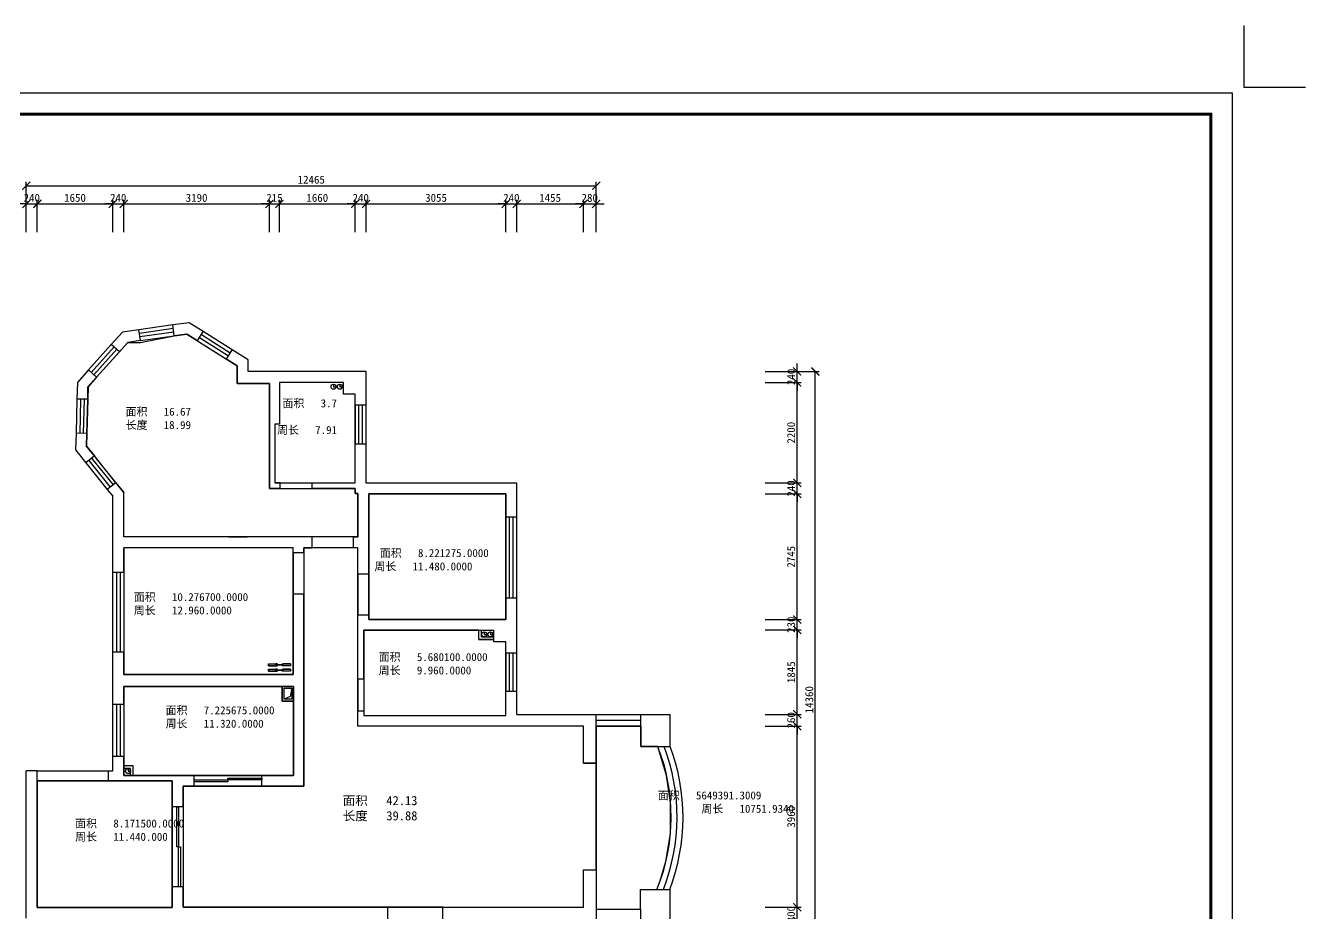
# Model space of a CAD drawing. Header units: millimetres. Extents: x -1705246 to 222838, y -3231245 to 126310.
# Drawn here: x 43210 to 71206, y 81418 to 100836 of the extents above; entities that cross this region are included whole.
import ezdxf

# ---------------------------------------------------------------- set-up
doc = ezdxf.new("R2010")
doc.units = ezdxf.units.MM
doc.header["$PDMODE"] = 35
for name, color, linetype in [('0-01图框模板说明', 2, 'Continuous'), ('0-02图框细线', 136, 'Continuous'), ('016-P平面家具', 1, 'Continuous')]:
    doc.layers.add(name, color=color, linetype=linetype)
doc.layers.add('Z not print', color=8, linetype='Continuous', plot=False)
doc.styles.get("Standard").update_dxf_attribs({"font": ''})
doc.styles.get('Standard').set_extended_font_data('SimSun')
doc.linetypes.add('FENCELINE1', pattern='A,6.35,-2.54,[133,ltypeshp.shx,S=2.54,R=0,X=-2.54,Y=0],-2.54,25.4', length=36.83)
doc.dimstyles.new('ISO-25', dxfattribs={"dimscale": 70, "dimtxt": 2.5, "dimasz": 2.5, "dimexe": 1.25, "dimexo": 0.625, "dimtad": 1, "dimdec": 0, "dimtxsty": 'Standard', "dimblk": 'ARCHTICK', "dimcen": 2.5, "dimclrd": 251, "dimclre": 251, "dimclrt": 3, "dimadec": 0, "dimazin": 0, "dimtfac": 1, "dimtdec": 0, "dimtix": 1, "dimtmove": 2, "dimatfit": 3, "dimfxl": 1, "dimarcsym": 0})

# ---------------------------------------------------------------- blocks, each defined once
blk = doc.blocks.new('_ArchTick')
at = {"color": 0, "linetype": 'ByBlock', "const_width": 0.15}
blk.add_lwpolyline([(-0.5, -0.5), (0.5, 0.5)], dxfattribs=at)
blk = doc.blocks.new('*D367')
at = {"color": 251, "lineweight": -2}
for p, q in [((59390, 81552), (60176, 81552)), ((60089, 81552), (60089, 81727)), ((60089, 81252), (60089, 81552)), ((59390, 81252), (60176, 81252)), ((60089, 81252), (60089, 81077))]:
    blk.add_line(p, q, dxfattribs=at)
at = {"layer": 'Defpoints', "color": 0}
for p in [(59346, 81552), (60089, 81552), (59346, 81252)]:
    blk.add_point(p, dxfattribs=at)
at = {"color": 251, "lineweight": -2, "xscale": 175, "yscale": 175, "zscale": 175}
for p, rotation in [((60089, 81552), 270), ((60089, 81252), 90)]:
    blk.add_blockref('_ArchTick', p, dxfattribs=dict(at, rotation=rotation))
at = {"color": 3, "insert": (59957, 81402), "char_height": 175, "attachment_point": 5, "rotation": 90}
blk.add_mtext('300', dxfattribs=at)
blk = doc.blocks.new('*D368')
at = {"color": 251, "lineweight": -2}
for p, q in [((59390, 85512), (60176, 85512)), ((60089, 81552), (60089, 85512)), ((59390, 81552), (60176, 81552))]:
    blk.add_line(p, q, dxfattribs=at)
at = {"layer": 'Defpoints', "color": 0}
for p in [(59346, 85512), (60089, 85512), (59346, 81552)]:
    blk.add_point(p, dxfattribs=at)
at = {"color": 251, "lineweight": -2, "xscale": 175, "yscale": 175, "zscale": 175}
for p, rotation in [((60089, 85512), 90), ((60089, 81552), 270)]:
    blk.add_blockref('_ArchTick', p, dxfattribs=dict(at, rotation=rotation))
at = {"color": 3, "insert": (59957, 83532), "char_height": 175, "attachment_point": 5, "rotation": 90}
blk.add_mtext('3960', dxfattribs=at)
blk = doc.blocks.new('*D369')
at = {"color": 251, "lineweight": -2}
for p, q in [((60089, 85772), (60089, 85947)), ((59390, 85772), (60176, 85772)), ((60089, 85512), (60089, 85772)), ((59390, 85512), (60176, 85512)), ((60089, 85512), (60089, 85337))]:
    blk.add_line(p, q, dxfattribs=at)
at = {"layer": 'Defpoints', "color": 0}
for p in [(59346, 85772), (60089, 85772), (59346, 85512)]:
    blk.add_point(p, dxfattribs=at)
at = {"color": 251, "lineweight": -2, "xscale": 175, "yscale": 175, "zscale": 175}
for p, rotation in [((60089, 85772), 270), ((60089, 85512), 90)]:
    blk.add_blockref('_ArchTick', p, dxfattribs=dict(at, rotation=rotation))
at = {"color": 3, "insert": (59957, 85642), "char_height": 175, "attachment_point": 5, "rotation": 90}
blk.add_mtext('260', dxfattribs=at)
blk = doc.blocks.new('*D370')
at = {"color": 251, "lineweight": -2}
for p, q in [((59390, 87617), (60176, 87617)), ((60089, 85772), (60089, 87617)), ((59390, 85772), (60176, 85772))]:
    blk.add_line(p, q, dxfattribs=at)
at = {"layer": 'Defpoints', "color": 0}
for p in [(59346, 87617), (60089, 87617), (59346, 85772)]:
    blk.add_point(p, dxfattribs=at)
at = {"color": 251, "lineweight": -2, "xscale": 175, "yscale": 175, "zscale": 175}
for p, rotation in [((60089, 87617), 90), ((60089, 85772), 270)]:
    blk.add_blockref('_ArchTick', p, dxfattribs=dict(at, rotation=rotation))
at = {"color": 3, "insert": (59957, 86694), "char_height": 175, "attachment_point": 5, "rotation": 90}
blk.add_mtext('1845', dxfattribs=at)
blk = doc.blocks.new('*D371')
at = {"color": 251, "lineweight": -2}
for p, q in [((60089, 87847), (60089, 88022)), ((59390, 87847), (60176, 87847)), ((60089, 87617), (60089, 87847)), ((59390, 87617), (60176, 87617)), ((60089, 87617), (60089, 87442))]:
    blk.add_line(p, q, dxfattribs=at)
at = {"layer": 'Defpoints', "color": 0}
for p in [(59346, 87847), (60089, 87847), (59346, 87617)]:
    blk.add_point(p, dxfattribs=at)
at = {"color": 251, "lineweight": -2, "xscale": 175, "yscale": 175, "zscale": 175}
for p, rotation in [((60089, 87847), 270), ((60089, 87617), 90)]:
    blk.add_blockref('_ArchTick', p, dxfattribs=dict(at, rotation=rotation))
at = {"color": 3, "insert": (59957, 87732), "char_height": 175, "attachment_point": 5, "rotation": 90}
blk.add_mtext('230', dxfattribs=at)
blk = doc.blocks.new('*D372')
at = {"color": 251, "lineweight": -2}
for p, q in [((59390, 90592), (60176, 90592)), ((60089, 87847), (60089, 90592)), ((59390, 87847), (60176, 87847))]:
    blk.add_line(p, q, dxfattribs=at)
at = {"layer": 'Defpoints', "color": 0}
for p in [(59346, 90592), (60089, 90592), (59346, 87847)]:
    blk.add_point(p, dxfattribs=at)
at = {"color": 251, "lineweight": -2, "xscale": 175, "yscale": 175, "zscale": 175}
for p, rotation in [((60089, 90592), 90), ((60089, 87847), 270)]:
    blk.add_blockref('_ArchTick', p, dxfattribs=dict(at, rotation=rotation))
at = {"color": 3, "insert": (59957, 89219), "char_height": 175, "attachment_point": 5, "rotation": 90}
blk.add_mtext('2745', dxfattribs=at)
blk = doc.blocks.new('*D373')
at = {"color": 251, "lineweight": -2}
for p, q in [((60089, 90832), (60089, 91007)), ((59390, 90832), (60176, 90832)), ((60089, 90592), (60089, 90832)), ((59390, 90592), (60176, 90592)), ((60089, 90592), (60089, 90417))]:
    blk.add_line(p, q, dxfattribs=at)
at = {"layer": 'Defpoints', "color": 0}
for p in [(59346, 90832), (60089, 90832), (59346, 90592)]:
    blk.add_point(p, dxfattribs=at)
at = {"color": 251, "lineweight": -2, "xscale": 175, "yscale": 175, "zscale": 175}
for p, rotation in [((60089, 90832), 270), ((60089, 90592), 90)]:
    blk.add_blockref('_ArchTick', p, dxfattribs=dict(at, rotation=rotation))
at = {"color": 3, "insert": (59957, 90712), "char_height": 175, "attachment_point": 5, "rotation": 90}
blk.add_mtext('240', dxfattribs=at)
blk = doc.blocks.new('*D374')
at = {"color": 251, "lineweight": -2}
for p, q in [((59390, 93032), (60176, 93032)), ((60089, 90832), (60089, 93032)), ((59390, 90832), (60176, 90832))]:
    blk.add_line(p, q, dxfattribs=at)
at = {"layer": 'Defpoints', "color": 0}
for p in [(59346, 93032), (60089, 93032), (59346, 90832)]:
    blk.add_point(p, dxfattribs=at)
at = {"color": 251, "lineweight": -2, "xscale": 175, "yscale": 175, "zscale": 175}
for p, rotation in [((60089, 93032), 90), ((60089, 90832), 270)]:
    blk.add_blockref('_ArchTick', p, dxfattribs=dict(at, rotation=rotation))
at = {"color": 3, "insert": (59957, 91932), "char_height": 175, "attachment_point": 5, "rotation": 90}
blk.add_mtext('2200', dxfattribs=at)
blk = doc.blocks.new('*D375')
at = {"color": 251, "lineweight": -2}
for p, q in [((59390, 93272), (60176, 93272)), ((60089, 93272), (60089, 93447)), ((60089, 93032), (60089, 93272)), ((59390, 93032), (60176, 93032)), ((60089, 93032), (60089, 92857))]:
    blk.add_line(p, q, dxfattribs=at)
at = {"layer": 'Defpoints', "color": 0}
for p in [(59346, 93272), (60089, 93272), (59346, 93032)]:
    blk.add_point(p, dxfattribs=at)
at = {"color": 251, "lineweight": -2, "xscale": 175, "yscale": 175, "zscale": 175}
for p, rotation in [((60089, 93272), 270), ((60089, 93032), 90)]:
    blk.add_blockref('_ArchTick', p, dxfattribs=dict(at, rotation=rotation))
at = {"color": 3, "insert": (59957, 93152), "char_height": 175, "attachment_point": 5, "rotation": 90}
blk.add_mtext('240', dxfattribs=at)
blk = doc.blocks.new('*D385')
at = {"color": 251, "lineweight": -2}
for p, q in [((43226, 96937), (43051, 96937)), ((43226, 96316), (43226, 97024)), ((43226, 96937), (43466, 96937)), ((43466, 96316), (43466, 97024)), ((43466, 96937), (43641, 96937))]:
    blk.add_line(p, q, dxfattribs=at)
at = {"layer": 'Defpoints', "color": 0}
for p in [(43466, 96937), (43226, 96273), (43466, 96273)]:
    blk.add_point(p, dxfattribs=at)
at = {"color": 251, "lineweight": -2, "xscale": 175, "yscale": 175, "zscale": 175}
blk.add_blockref('_ArchTick', (43226, 96937), dxfattribs=at)
at = {"color": 251, "lineweight": -2, "xscale": 175, "yscale": 175, "zscale": 175, "rotation": 180}
blk.add_blockref('_ArchTick', (43466, 96937), dxfattribs=at)
at = {"color": 3, "insert": (43346, 97068), "char_height": 175, "attachment_point": 5}
blk.add_mtext('240', dxfattribs=at)
blk = doc.blocks.new('*D386')
at = {"color": 251, "lineweight": -2}
for p, q in [((43466, 96316), (43466, 97024)), ((43466, 96937), (45116, 96937)), ((45116, 96316), (45116, 97024))]:
    blk.add_line(p, q, dxfattribs=at)
at = {"layer": 'Defpoints', "color": 0}
for p in [(45116, 96937), (43466, 96273), (45116, 96273)]:
    blk.add_point(p, dxfattribs=at)
at = {"color": 251, "lineweight": -2, "xscale": 175, "yscale": 175, "zscale": 175, "rotation": 180}
blk.add_blockref('_ArchTick', (43466, 96937), dxfattribs=at)
at = {"color": 251, "lineweight": -2, "xscale": 175, "yscale": 175, "zscale": 175}
blk.add_blockref('_ArchTick', (45116, 96937), dxfattribs=at)
at = {"color": 3, "insert": (44291, 97068), "char_height": 175, "attachment_point": 5}
blk.add_mtext('1650', dxfattribs=at)
blk = doc.blocks.new('*D387')
at = {"color": 251, "lineweight": -2}
for p, q in [((45116, 96937), (44941, 96937)), ((45116, 96316), (45116, 97024)), ((45116, 96937), (45356, 96937)), ((45356, 96316), (45356, 97024)), ((45356, 96937), (45531, 96937))]:
    blk.add_line(p, q, dxfattribs=at)
at = {"layer": 'Defpoints', "color": 0}
for p in [(45356, 96937), (45116, 96273), (45356, 96273)]:
    blk.add_point(p, dxfattribs=at)
at = {"color": 251, "lineweight": -2, "xscale": 175, "yscale": 175, "zscale": 175}
blk.add_blockref('_ArchTick', (45116, 96937), dxfattribs=at)
at = {"color": 251, "lineweight": -2, "xscale": 175, "yscale": 175, "zscale": 175, "rotation": 180}
blk.add_blockref('_ArchTick', (45356, 96937), dxfattribs=at)
at = {"color": 3, "insert": (45236, 97068), "char_height": 175, "attachment_point": 5}
blk.add_mtext('240', dxfattribs=at)
blk = doc.blocks.new('*D388')
at = {"color": 251, "lineweight": -2}
for p, q in [((45356, 96316), (45356, 97024)), ((45356, 96937), (48546, 96937)), ((48546, 96316), (48546, 97024))]:
    blk.add_line(p, q, dxfattribs=at)
at = {"layer": 'Defpoints', "color": 0}
for p in [(48546, 96937), (45356, 96273), (48546, 96273)]:
    blk.add_point(p, dxfattribs=at)
at = {"color": 251, "lineweight": -2, "xscale": 175, "yscale": 175, "zscale": 175, "rotation": 180}
blk.add_blockref('_ArchTick', (45356, 96937), dxfattribs=at)
at = {"color": 251, "lineweight": -2, "xscale": 175, "yscale": 175, "zscale": 175}
blk.add_blockref('_ArchTick', (48546, 96937), dxfattribs=at)
at = {"color": 3, "insert": (46951, 97068), "char_height": 175, "attachment_point": 5}
blk.add_mtext('3190', dxfattribs=at)
blk = doc.blocks.new('*D389')
at = {"color": 251, "lineweight": -2}
for p, q in [((48546, 96937), (48371, 96937)), ((48546, 96316), (48546, 97024)), ((48546, 96937), (48761, 96937)), ((48761, 96316), (48761, 97024)), ((48761, 96937), (48936, 96937))]:
    blk.add_line(p, q, dxfattribs=at)
at = {"layer": 'Defpoints', "color": 0}
for p in [(48761, 96937), (48546, 96273), (48761, 96273)]:
    blk.add_point(p, dxfattribs=at)
at = {"color": 251, "lineweight": -2, "xscale": 175, "yscale": 175, "zscale": 175}
blk.add_blockref('_ArchTick', (48546, 96937), dxfattribs=at)
at = {"color": 251, "lineweight": -2, "xscale": 175, "yscale": 175, "zscale": 175, "rotation": 180}
blk.add_blockref('_ArchTick', (48761, 96937), dxfattribs=at)
at = {"color": 3, "insert": (48654, 97068), "char_height": 175, "attachment_point": 5}
blk.add_mtext('215', dxfattribs=at)
blk = doc.blocks.new('*D390')
at = {"color": 251, "lineweight": -2}
for p, q in [((48761, 96316), (48761, 97024)), ((48761, 96937), (50421, 96937)), ((50421, 96316), (50421, 97024))]:
    blk.add_line(p, q, dxfattribs=at)
at = {"layer": 'Defpoints', "color": 0}
for p in [(50421, 96937), (48761, 96273), (50421, 96273)]:
    blk.add_point(p, dxfattribs=at)
at = {"color": 251, "lineweight": -2, "xscale": 175, "yscale": 175, "zscale": 175, "rotation": 180}
blk.add_blockref('_ArchTick', (48761, 96937), dxfattribs=at)
at = {"color": 251, "lineweight": -2, "xscale": 175, "yscale": 175, "zscale": 175}
blk.add_blockref('_ArchTick', (50421, 96937), dxfattribs=at)
at = {"color": 3, "insert": (49591, 97068), "char_height": 175, "attachment_point": 5}
blk.add_mtext('1660', dxfattribs=at)
blk = doc.blocks.new('*D391')
at = {"color": 251, "lineweight": -2}
for p, q in [((50421, 96937), (50246, 96937)), ((50421, 96316), (50421, 97024)), ((50421, 96937), (50661, 96937)), ((50661, 96316), (50661, 97024)), ((50661, 96937), (50836, 96937))]:
    blk.add_line(p, q, dxfattribs=at)
at = {"layer": 'Defpoints', "color": 0}
for p in [(50661, 96937), (50421, 96273), (50661, 96273)]:
    blk.add_point(p, dxfattribs=at)
at = {"color": 251, "lineweight": -2, "xscale": 175, "yscale": 175, "zscale": 175}
blk.add_blockref('_ArchTick', (50421, 96937), dxfattribs=at)
at = {"color": 251, "lineweight": -2, "xscale": 175, "yscale": 175, "zscale": 175, "rotation": 180}
blk.add_blockref('_ArchTick', (50661, 96937), dxfattribs=at)
at = {"color": 3, "insert": (50541, 97068), "char_height": 175, "attachment_point": 5}
blk.add_mtext('240', dxfattribs=at)
blk = doc.blocks.new('*D392')
at = {"color": 251, "lineweight": -2}
for p, q in [((50661, 96316), (50661, 97024)), ((50661, 96937), (53716, 96937)), ((53716, 96316), (53716, 97024))]:
    blk.add_line(p, q, dxfattribs=at)
at = {"layer": 'Defpoints', "color": 0}
for p in [(53716, 96937), (50661, 96273), (53716, 96273)]:
    blk.add_point(p, dxfattribs=at)
at = {"color": 251, "lineweight": -2, "xscale": 175, "yscale": 175, "zscale": 175, "rotation": 180}
blk.add_blockref('_ArchTick', (50661, 96937), dxfattribs=at)
at = {"color": 251, "lineweight": -2, "xscale": 175, "yscale": 175, "zscale": 175}
blk.add_blockref('_ArchTick', (53716, 96937), dxfattribs=at)
at = {"color": 3, "insert": (52189, 97068), "char_height": 175, "attachment_point": 5}
blk.add_mtext('3055', dxfattribs=at)
blk = doc.blocks.new('*D393')
at = {"color": 251, "lineweight": -2}
for p, q in [((53716, 96937), (53541, 96937)), ((53716, 96316), (53716, 97024)), ((53716, 96937), (53956, 96937)), ((53956, 96316), (53956, 97024)), ((53956, 96937), (54131, 96937))]:
    blk.add_line(p, q, dxfattribs=at)
at = {"layer": 'Defpoints', "color": 0}
for p in [(53956, 96937), (53716, 96273), (53956, 96273)]:
    blk.add_point(p, dxfattribs=at)
at = {"color": 251, "lineweight": -2, "xscale": 175, "yscale": 175, "zscale": 175}
blk.add_blockref('_ArchTick', (53716, 96937), dxfattribs=at)
at = {"color": 251, "lineweight": -2, "xscale": 175, "yscale": 175, "zscale": 175, "rotation": 180}
blk.add_blockref('_ArchTick', (53956, 96937), dxfattribs=at)
at = {"color": 3, "insert": (53836, 97068), "char_height": 175, "attachment_point": 5}
blk.add_mtext('240', dxfattribs=at)
blk = doc.blocks.new('*D394')
at = {"color": 251, "lineweight": -2}
for p, q in [((53956, 96316), (53956, 97024)), ((53956, 96937), (55411, 96937)), ((55411, 96316), (55411, 97024))]:
    blk.add_line(p, q, dxfattribs=at)
at = {"layer": 'Defpoints', "color": 0}
for p in [(55411, 96937), (53956, 96273), (55411, 96273)]:
    blk.add_point(p, dxfattribs=at)
at = {"color": 251, "lineweight": -2, "xscale": 175, "yscale": 175, "zscale": 175, "rotation": 180}
blk.add_blockref('_ArchTick', (53956, 96937), dxfattribs=at)
at = {"color": 251, "lineweight": -2, "xscale": 175, "yscale": 175, "zscale": 175}
blk.add_blockref('_ArchTick', (55411, 96937), dxfattribs=at)
at = {"color": 3, "insert": (54684, 97068), "char_height": 175, "attachment_point": 5}
blk.add_mtext('1455', dxfattribs=at)
blk = doc.blocks.new('*D395')
at = {"color": 251, "lineweight": -2}
for p, q in [((55411, 96937), (55236, 96937)), ((55411, 96316), (55411, 97024)), ((55411, 96937), (55691, 96937)), ((55691, 96316), (55691, 97024)), ((55691, 96937), (55866, 96937))]:
    blk.add_line(p, q, dxfattribs=at)
at = {"layer": 'Defpoints', "color": 0}
for p in [(55691, 96937), (55411, 96273), (55691, 96273)]:
    blk.add_point(p, dxfattribs=at)
at = {"color": 251, "lineweight": -2, "xscale": 175, "yscale": 175, "zscale": 175}
blk.add_blockref('_ArchTick', (55411, 96937), dxfattribs=at)
at = {"color": 251, "lineweight": -2, "xscale": 175, "yscale": 175, "zscale": 175, "rotation": 180}
blk.add_blockref('_ArchTick', (55691, 96937), dxfattribs=at)
at = {"color": 3, "insert": (55551, 97068), "char_height": 175, "attachment_point": 5}
blk.add_mtext('280', dxfattribs=at)
blk = doc.blocks.new('hgggg')
at = {"layer": '0-01图框模板说明', "color": 2, "const_width": 0.724}
blk.add_lwpolyline([(3637.38, 670.41), (3637.38, 383.41), (3227.38, 383.41), (3227.38, 670.41)], close=True, dxfattribs=at)
at = {"layer": '0-02图框细线'}
blk.add_lwpolyline([(3642.38, 675.41), (3642.38, 378.41), (3222.38, 378.41), (3222.38, 675.41)], close=True, dxfattribs=at)
at = {"layer": 'Z not print', "color": 5}
blk.add_lwpolyline([(3645.14, 691.34), (3645.14, 676.74), (3659.75, 676.74)], dxfattribs=at)
blk = doc.blocks.new('tery')
at = {"color": 250}
for p, q in [((445502, 189114), (445541, 189114)), ((445502, 189114), (445502, 188952)), ((445541, 189114), (445541, 188952)), ((445502, 188631), (445502, 188794)), ((445541, 188631), (445541, 188794)), ((445502, 188631), (445541, 188631))]:
    blk.add_line(p, q, dxfattribs=at)
at = {"color": 51}
for p, q in [((445541, 188952), (445502, 188952)), ((445502, 188918), (445502, 188952)), ((445502, 188827), (445502, 188794)), ((445541, 188794), (445502, 188794)), ((445521, 188952), (445521, 188873)), ((445521, 188794), (445521, 188873)), ((445541, 188952), (445541, 188918)), ((445541, 188794), (445541, 188827))]:
    blk.add_line(p, q, dxfattribs=at)
blk = doc.blocks.new('*D396')
at = {"color": 251, "lineweight": -2}
for p, q in [((60132, 93272), (60572, 93272)), ((60484, 78912), (60484, 93272)), ((60132, 78912), (60572, 78912))]:
    blk.add_line(p, q, dxfattribs=at)
at = {"layer": 'Defpoints', "color": 0}
for p in [(60089, 93272), (60484, 93272), (60089, 78912)]:
    blk.add_point(p, dxfattribs=at)
at = {"color": 251, "lineweight": -2, "xscale": 175, "yscale": 175, "zscale": 175}
for p, rotation in [((60484, 93272), 90), ((60484, 78912), 270)]:
    blk.add_blockref('_ArchTick', p, dxfattribs=dict(at, rotation=rotation))
at = {"color": 3, "insert": (60353, 86092), "char_height": 175, "attachment_point": 5, "rotation": 90}
blk.add_mtext('14360', dxfattribs=at)
blk = doc.blocks.new('*D398')
at = {"color": 251, "lineweight": -2}
for p, q in [((43226, 96980), (43226, 97421)), ((43226, 97333), (55691, 97333)), ((55691, 96980), (55691, 97421))]:
    blk.add_line(p, q, dxfattribs=at)
at = {"layer": 'Defpoints', "color": 0}
for p in [(55691, 97333), (43226, 96937), (55691, 96937)]:
    blk.add_point(p, dxfattribs=at)
at = {"color": 251, "lineweight": -2, "xscale": 175, "yscale": 175, "zscale": 175, "rotation": 180}
blk.add_blockref('_ArchTick', (43226, 97333), dxfattribs=at)
at = {"color": 251, "lineweight": -2, "xscale": 175, "yscale": 175, "zscale": 175}
blk.add_blockref('_ArchTick', (55691, 97333), dxfattribs=at)
at = {"color": 3, "insert": (49459, 97465), "char_height": 175, "attachment_point": 5}
blk.add_mtext('12465', dxfattribs=at)

msp = doc.modelspace()

# ---------------------------------------------------------------- linework, layer by layer
for p, q in [((45327.2, 94134.1), (45084.7, 93862.8)), ((45687.5, 94184.3), (45327.2, 94134.1)), ((45720.7, 93946.6), (45687.5, 94184.3)), ((46790.7, 94337.9), (46430.4, 94287.8)), ((46463.5, 94050), (46430.4, 94287.8)), ((46736.7, 94088.1), (46463.5, 94050)), ((46969.7, 93940.5), (46736.7, 94088.1)), ((47098.1, 94143.2), (46790.7, 94337.9)), ((46969.7, 93940.5), (47098.1, 94143.2)), ((45263.7, 93702.9), (45084.7, 93862.8)), ((45447.5, 93908.5), (45263.7, 93702.9)), ((45720.7, 93946.6), (45447.5, 93908.5)), ((47603.2, 93539.1), (47731.7, 93741.9)), ((47836.2, 93391.5), (47603.2, 93539.1)), ((48076.2, 93523.6), (47731.7, 93741.9)), ((48076.2, 93271.5), (48076.2, 93523.6)), ((44585, 93303.6), (44342.5, 93032.3)), ((44763.9, 93143.7), (44585, 93303.6)), ((47836.2, 93011.5), (47836.2, 93391.5)), ((50661.2, 93271.5), (48076.2, 93271.5)), ((50661.2, 92531.5), (50661.2, 93271.5)), ((44342.5, 93032.3), (44333, 92668.6)), ((44763.9, 93143.7), (44580.1, 92938)), ((48546.2, 93011.5), (47836.2, 93011.5)), ((48546.2, 90711.5), (48546.2, 93011.5)), ((50161.2, 93031.5), (48761.2, 93031.5)), ((48761.2, 93031.5), (48761.2, 92121.5)), ((50161.2, 92771.5), (50161.2, 93031.5)), ((44572.9, 92662.3), (44333, 92668.6)), ((44580.1, 92938), (44572.9, 92662.3)), ((50421.2, 92771.5), (50161.2, 92771.5)), ((50421.2, 92531.5), (50421.2, 92771.5)), ((50661.2, 92531.5), (50421.2, 92531.5)), ((48761.2, 92121.5), (48661.2, 92121.5)), ((48661.2, 92121.5), (48661.2, 90836.5)), ((44313.3, 91918.8), (44303.7, 91555.3)), ((44553.2, 91912.5), (44313.3, 91918.8)), ((44553.2, 91912.5), (44546, 91636.8)), ((44303.7, 91555.3), (44529.3, 91273.7)), ((44546, 91636.8), (44716.7, 91423.7)), ((50421.2, 90836.5), (50421.2, 91686.5)), ((50421.2, 91686.5), (50661.2, 91686.5)), ((50661.2, 90831.5), (50661.2, 91686.5)), ((44716.7, 91423.7), (44529.3, 91273.7)), ((45185.5, 90838.3), (44998.2, 90688.3)), ((45185.5, 90838.3), (45356.2, 90625.2)), ((48781.2, 90711.5), (48546.2, 90711.5)), ((48781.2, 90836.5), (48661.2, 90836.5)), ((48781.2, 90711.5), (48781.2, 90836.5)), ((49481.2, 90711.5), (49481.2, 90836.5)), ((49481.2, 90836.5), (50421.2, 90836.5)), ((50421.2, 90711.5), (49481.2, 90711.5)), ((50421.2, 90601.5), (50421.2, 90711.5)), ((53956.2, 90831.5), (50661.2, 90831.5)), ((53956.2, 90081.5), (53956.2, 90831.5)), ((44998.2, 90688.3), (45116.2, 90540.9)), ((45116.2, 88881.5), (45116.2, 90540.9)), ((45356.2, 89651.5), (45356.2, 90625.2)), ((50481.2, 90601.5), (50421.2, 90601.5)), ((50481.2, 89651.5), (50481.2, 90601.5)), ((53716.2, 90591.5), (50721.2, 90591.5)), ((50721.2, 88846.5), (50721.2, 90591.5)), ((53716.2, 90081.5), (53716.2, 90591.5)), ((53956.2, 90081.5), (53716.2, 90081.5)), ((49481.2, 89651.5), (45376.2, 89651.5)), ((49481.2, 89411.5), (49481.2, 89651.5)), ((50381.2, 89411.5), (50381.2, 89651.5)), ((50381.2, 89651.5), (50481.2, 89651.5)), ((45356.2, 88881.5), (45356.2, 89411.5)), ((49066.2, 89411.5), (45356.2, 89411.5)), ((49066.2, 89301.5), (49066.2, 89411.5)), ((49296.2, 89301.5), (49296.2, 89411.5)), ((49296.2, 89411.5), (49481.2, 89411.5)), ((50481.2, 89411.5), (50381.2, 89411.5)), ((50481.2, 88846.5), (50481.2, 89411.5)), ((49296.2, 89301.5), (49066.2, 89301.5)), ((45116.2, 88881.5), (45356.2, 88881.5)), ((50481.2, 88846.5), (50721.2, 88846.5)), ((49296.2, 88401.5), (49066.2, 88401.5)), ((49066.2, 88401.5), (49066.2, 86641.5)), ((49296.2, 84201.5), (49296.2, 88401.5)), ((53716.2, 87846.5), (53716.2, 88321.5)), ((53716.2, 88321.5), (53956.2, 88321.5)), ((53956.2, 87111.5), (53956.2, 88321.5)), ((50481.2, 86546.5), (50481.2, 87946.5)), ((50481.2, 87946.5), (50721.2, 87946.5)), ((50721.2, 87946.5), (50721.2, 87846.5)), ((50721.2, 87846.5), (53716.2, 87846.5)), ((50606.2, 86546.5), (50606.2, 87616.5)), ((50606.2, 87616.5), (53456.2, 87616.5)), ((53126.2, 87406.5), (53126.2, 87616.5)), ((53126.2, 87406.5), (53456.2, 87406.5)), ((53186.2, 87466.5), (53186.2, 87616.5)), ((53186.2, 87466.5), (53456.2, 87466.5)), ((53456.2, 87361.5), (53456.2, 87616.5)), ((53716.2, 87361.5), (53456.2, 87361.5)), ((53716.2, 87111.5), (53716.2, 87361.5)), ((45116.2, 85991.5), (45116.2, 87131.5)), ((45356.2, 87131.5), (45116.2, 87131.5)), ((45356.2, 86641.5), (45356.2, 87131.5)), ((53956.2, 87111.5), (53716.2, 87111.5)), ((49066.2, 86641.5), (45356.2, 86641.5)), ((50481.2, 86546.5), (50606.2, 86546.5)), ((45356.2, 85991.5), (45356.2, 86381.5)), ((45356.2, 86381.5), (48826.2, 86381.5)), ((48826.2, 86381.5), (48826.2, 86061.5)), ((49071.2, 86061.5), (49071.2, 86381.5)), ((53716.2, 85746.5), (53716.2, 86276.5)), ((53716.2, 86276.5), (53956.2, 86276.5)), ((53956.2, 85771.5), (53956.2, 86276.5)), ((45116.2, 85991.5), (45356.2, 85991.5)), ((48826.2, 86061.5), (49071.2, 86061.5)), ((49071.2, 86061.5), (49071.2, 84436.5)), ((50481.2, 85511.5), (50481.2, 85846.5)), ((50481.2, 85846.5), (50606.2, 85846.5)), ((50606.2, 85846.5), (50606.2, 85746.5)), ((50606.2, 85746.5), (53716.2, 85746.5)), ((53956.2, 85771.5), (55691.2, 85771.5)), ((55691.2, 85511.5), (55691.2, 85771.5)), ((56671.2, 85511.5), (56671.2, 85771.5)), ((56671.2, 85771.5), (57309.9, 85771.5)), ((57309.9, 85071.5), (57309.9, 85771.5)), ((55411.2, 85511.5), (50481.2, 85511.5)), ((55411.2, 84701.5), (55411.2, 85511.5)), ((55691.2, 84701.5), (55691.2, 85511.5)), ((56671.2, 85511.5), (56671.2, 85071.5)), ((45116.2, 84536.5), (45116.2, 84851.5)), ((45356.2, 84851.5), (45116.2, 84851.5)), ((45356.2, 84436.5), (45356.2, 84851.5)), ((56671.2, 85071.5), (57309.9, 85071.5)), ((45566.2, 84646.5), (45356.2, 84646.5)), ((45506.2, 84586.5), (45356.2, 84586.5)), ((45506.2, 84436.5), (45506.2, 84586.5)), ((45566.2, 84436.5), (45566.2, 84646.5)), ((55411.2, 84701.5), (55691.2, 84701.5)), ((43226.2, 81311.5), (43226.2, 84536.5)), ((43466.2, 84536.5), (43226.2, 84536.5)), ((43466.2, 84316.5), (43466.2, 84536.5)), ((43466.2, 81546.5), (43466.2, 84316.5)), ((43466.2, 84316.5), (45026.2, 84316.5)), ((45026.2, 84316.5), (45026.2, 84536.5)), ((45026.2, 84536.5), (45116.2, 84536.5)), ((46896.2, 84436.5), (45356.2, 84436.5)), ((46896.2, 84201.5), (46896.2, 84436.5)), ((48376.2, 84201.5), (48376.2, 84436.5)), ((49071.2, 84436.5), (48376.2, 84436.5)), ((46416.2, 83751.5), (46416.2, 84201.5)), ((46656.2, 83751.5), (46656.2, 84201.5)), ((46656.2, 84201.5), (46896.2, 84201.5)), ((48376.2, 84201.5), (49296.2, 84201.5)), ((46656.2, 83751.5), (46416.2, 83751.5)), ((55411.2, 81551.5), (55411.2, 82371.5)), ((55411.2, 82371.5), (55691.2, 82371.5)), ((55691.2, 82371.5), (55691.2, 81511.5)), ((46656.2, 82001.5), (46416.2, 82001.5)), ((46416.2, 82001.5), (46416.2, 81546.5)), ((46656.2, 81551.5), (46656.2, 82001.5)), ((56661.2, 81511.5), (56661.2, 81941.5)), ((56661.2, 81941.5), (57300.5, 81941.5)), ((57300.5, 81941.5), (57300.5, 81251.5)), ((46416.2, 81546.5), (43466.2, 81546.5)), ((51136.2, 81551.5), (46656.2, 81551.5)), ((51136.2, 81251.5), (51136.2, 81551.5)), ((51136.2, 81251.5), (51136.2, 81551.5)), ((52336.2, 81251.5), (52336.2, 81551.5)), ((52336.2, 81551.5), (55411.2, 81551.5)), ((55691.2, 81511.5), (55691.2, 81251.5)), ((56661.2, 81511.5), (56661.2, 81251.5))]:
    msp.add_line(p, q)
at = {"color": 250}
for p, q in [((46430.4, 94287.8), (45687.5, 94184.3)), ((47731.7, 93741.9), (47098.1, 94143.2)), ((45084.7, 93862.8), (44585, 93303.6)), ((45720.7, 93946.6), (46463.5, 94050)), ((46969.7, 93940.5), (47603.2, 93539.1)), ((45263.7, 93702.9), (44763.9, 93143.7)), ((44333, 92668.6), (44313.3, 91918.8)), ((44572.9, 92662.3), (44553.2, 91912.5)), ((50421.2, 92531.5), (50421.2, 91686.5)), ((50661.2, 91686.5), (50661.2, 92531.5)), ((44529.3, 91273.7), (44998.2, 90688.3)), ((45185.5, 90838.3), (44716.7, 91423.7)), ((48781.2, 90836.5), (49481.2, 90836.5)), ((48781.2, 90711.5), (49481.2, 90711.5)), ((53716.2, 90081.5), (53716.2, 88321.5)), ((53956.2, 88321.5), (53956.2, 90081.5)), ((50381.2, 89651.5), (49481.2, 89651.5)), ((50381.2, 89411.5), (49481.2, 89411.5)), ((49066.2, 89301.5), (49066.2, 88401.5)), ((49296.2, 89301.5), (49296.2, 88401.5)), ((45116.2, 87131.5), (45116.2, 88881.5)), ((45356.2, 88881.5), (45356.2, 87131.5)), ((50481.2, 88846.5), (50481.2, 87946.5)), ((50721.2, 88846.5), (50721.2, 87946.5)), ((53716.2, 87111.5), (53716.2, 86276.5)), ((53956.2, 86276.5), (53956.2, 87111.5)), ((50481.2, 86546.5), (50481.2, 85846.5)), ((50606.2, 86546.5), (50606.2, 85846.5)), ((49031.2, 86341.5), (48996.6, 86164.5)), ((45116.2, 84851.5), (45116.2, 85991.5)), ((45356.2, 85991.5), (45356.2, 84851.5)), ((45356.2, 85991.5), (45356.2, 84851.5)), ((48996.6, 86164.5), (48866.2, 86101.5)), ((55691.2, 85771.5), (56671.2, 85771.5)), ((55691.2, 85511.5), (56671.2, 85511.5)), ((48376.2, 84436.5), (46896.2, 84436.5)), ((46896.2, 84201.5), (48376.2, 84201.5)), ((46416.2, 83751.5), (46416.2, 82001.5)), ((46656.2, 83751.5), (46656.2, 82001.5)), ((55691.2, 81511.5), (56661.2, 81511.5))]:
    msp.add_line(p, q, dxfattribs=at)
at = {"color": 1}
for p, q in [((46441.4, 94208.5), (45698.6, 94105.1)), ((46452.4, 94129.3), (45709.6, 94025.8)), ((47688.8, 93674.3), (47055.3, 94075.6)), ((45144.4, 93809.5), (44644.6, 93250.3)), ((47646, 93606.7), (47012.5, 94008.1)), ((45204, 93756.2), (44704.3, 93197)), ((44412.9, 92666.5), (44393.3, 91916.7)), ((44492.9, 92664.4), (44473.2, 91914.6)), ((50501.2, 91686.5), (50501.2, 92531.5)), ((50581.2, 91686.5), (50581.2, 92531.5)), ((44591.8, 91323.7), (45060.6, 90738.3)), ((44654.2, 91373.7), (45123.1, 90788.3)), ((53796.2, 88321.5), (53796.2, 90081.5)), ((53876.2, 88321.5), (53876.2, 90081.5)), ((45196.2, 88881.5), (45196.2, 87131.5)), ((45276.2, 88881.5), (45276.2, 87131.5)), ((53796.2, 86276.5), (53796.2, 87111.5)), ((53876.2, 86276.5), (53876.2, 87111.5)), ((45196.2, 85991.5), (45196.2, 84851.5)), ((45276.2, 85991.5), (45276.2, 84851.5)), ((55691.2, 82371.5), (55691.2, 84701.5))]:
    msp.add_line(p, q, dxfattribs=at)
at = {"color": 0}
for p, q in [((47656.2, 89651.5), (48056.2, 89651.5)), ((52336.2, 81551.5), (51136.2, 81551.5))]:
    msp.add_line(p, q, dxfattribs=at)
at = {"color": 1, "linetype": 'FENCELINE1', "ltscale": 10}
for p, q in [((55691.2, 85641.5), (56671.2, 85641.5)), ((43466.2, 84536.5), (45026.2, 84536.5))]:
    msp.add_line(p, q, dxfattribs=at)
at = {"color": 1}
for points in [[(45356.2, 89651.5), (45356.2, 90625.2), (44546, 91636.8), (44572.9, 92662.3), (44572.9, 92938), (44763.9, 93143.7), (45447.5, 93908.5), (45726, 93908.5), (46463.5, 94050), (46736.7, 94088.1), (46969.7, 93940.5), (47836.2, 93391.5), (47836.2, 93011.5), (48546.2, 93011.5), (48546.2, 90711.5), (50421.2, 90711.5), (50421.2, 90601.5), (50481.2, 90601.5), (50481.2, 89651.5), (45356.2, 89651.5)], [(46656.2, 81551.5), (55411.2, 81551.5), (55411.2, 82371.5), (55691.2, 82371.5), (55691.2, 81511.5), (56661.2, 81511.5), (56661.2, 81941.5), (57021.2, 81941.5), (57093.7, 82133), (57217.5, 82555.5), (57315.9, 83169.3), (57319.6, 83842.5), (57232.2, 84437.9), (57039.1, 85071.5), (56671.2, 85071.5), (56671.2, 85511.5), (55691.2, 85511.5), (55691.2, 84701.5), (55411.2, 84701.5), (55411.2, 85511.5), (50481.2, 85511.5), (50481.2, 89411.5), (49296.2, 89411.5), (49296.2, 84201.5), (46656.2, 84201.5), (46656.2, 81551.5)]]:
    msp.add_lwpolyline(points, dxfattribs=at)
for points in [[(50421.2, 92531.5), (50421.2, 92771.5), (50161.2, 92771.5), (50161.2, 93031.5), (48761.2, 93031.5), (48761.2, 92121.5), (48661.2, 92121.5), (48661.2, 90836.5), (48781.2, 90836.5), (49481.2, 90836.5), (50421.2, 90836.5), (50421.2, 91686.5)], [(53716.2, 90591.5), (50721.2, 90591.5), (50721.2, 87846.5), (53716.2, 87846.5)], [(49066.2, 89301.5), (49066.2, 89411.5), (45356.2, 89411.5), (45356.2, 88881.5), (45356.2, 87131.5), (45356.2, 86641.5), (49066.2, 86641.5), (49066.2, 88401.5)], [(53716.2, 87111.5), (53716.2, 87361.5), (53456.2, 87361.5), (53456.2, 87406.5), (53126.2, 87406.5), (53126.2, 87616.5), (50606.2, 87616.5), (50606.2, 86546.5), (50606.2, 85846.5), (50606.2, 85746.5), (53716.2, 85746.5), (53716.2, 86276.5)], [(48524.5, 86875.1), (48687.2, 86875.1), (48687.2, 86855.6), (48766.2, 86855.6), (48845.2, 86855.6), (48845.2, 86875.1), (49007.9, 86875.1), (49007.9, 86836.1), (48845.2, 86836.1), (48845.2, 86855.6), (48766.2, 86855.6), (48687.2, 86855.6), (48687.2, 86836.1), (48524.5, 86836.1)], [(48524.5, 86756.9), (48687.2, 86756.9), (48687.2, 86737.5), (48766.2, 86737.5), (48845.2, 86737.5), (48845.2, 86756.9), (49007.9, 86756.9), (49007.9, 86718), (48845.2, 86718), (48845.2, 86737.5), (48766.2, 86737.5), (48687.2, 86737.5), (48687.2, 86718), (48524.5, 86718)], [(45356.2, 84436.5), (49071.2, 84436.5), (49071.2, 86381.5), (45356.2, 86381.5)], [(57039.1, 85071.5), (56671.2, 85071.5), (56671.2, 85511.5), (55691.2, 85511.5), (55691.2, 84701.5), (55691.2, 82371.5), (55691.2, 81511.5), (56661.2, 81511.5), (56661.2, 81941.5), (57021.2, 81941.5), (57093.7, 82133), (57217.5, 82555.5), (57315.9, 83169.3), (57319.6, 83842.5), (57232.2, 84437.9)], [(43466.2, 81546.5), (46416.2, 81546.5), (46416.2, 84316.5), (43466.2, 84316.5)]]:
    msp.add_lwpolyline(points, close=True, dxfattribs=at)
for points in [[(49891.2, 92936.5, -1), (50001.2, 92936.5, -1)], [(50026.4, 92936.5, -1), (50136.4, 92936.5, -1)]]:
    msp.add_lwpolyline(points, format="xyb", close=True, dxfattribs=at)
at = {"color": 250}
for points in [[(49946.2, 92991.5), (49946.2, 92936.5), (50001.2, 92936.5)], [(50081.4, 92991.5), (50081.4, 92936.5), (50136.4, 92936.5)], [(53241.2, 87576.5), (53241.2, 87521.5), (53296.2, 87521.5)], [(53376.4, 87576.5), (53376.4, 87521.5), (53431.4, 87521.5)], [(45451.2, 84586.5), (45451.2, 84531.5), (45506.2, 84531.5)]]:
    msp.add_lwpolyline(points, dxfattribs=at)
at = {"color": 0}
for points in [[(53716.2, 87846.5), (50721.2, 87846.5), (50721.2, 90591.5), (53716.2, 90591.5)], [(46416.2, 81546.5), (43466.2, 81546.5), (43466.2, 84316.5), (46416.2, 84316.5)]]:
    msp.add_lwpolyline(points, close=True, dxfattribs=at)
at = {"color": 8}
for points in [[(49071.2, 86061.5), (48826.2, 86061.5), (48826.2, 86381.5), (49071.2, 86381.5)], [(46896.2, 84339), (47636.2, 84339), (47636.2, 84299), (46896.2, 84299)], [(47636.2, 84379), (48376.2, 84379), (48376.2, 84339), (47636.2, 84339)], [(46516.2, 83751.5), (46556.2, 83751.5), (46556.2, 82876.5), (46516.2, 82876.5)], [(46556.2, 82876.5), (46596.2, 82876.5), (46596.2, 82001.5), (46556.2, 82001.5)]]:
    msp.add_lwpolyline(points, close=True, dxfattribs=at)
at = {"color": 250}
msp.add_lwpolyline([(49031.2, 86101.5), (48866.2, 86101.5), (48866.2, 86341.5), (49031.2, 86341.5)], close=True, dxfattribs=at)
at = {"color": 8}
for centre in [(49946.2, 92936.5), (50081.4, 92936.5), (53241.2, 87521.5), (53376.4, 87521.5), (45451.2, 84531.5)]:
    msp.add_circle(centre, 55, dxfattribs=at)
at = {"color": 250}
for centre, radius, start, end in [((53113.1, 83528.9), 4218.2, 337.89384, 21.45021), ((53167.7, 83518.8), 4423.6, 339.11022, 20.54804)]:
    msp.add_arc(centre, radius, start, end, dxfattribs=at)
at = {"color": 1, "linetype": 'FENCELINE1', "ltscale": 10}
msp.add_arc((53113.1, 83528.9), 4348.2, 338.58794, 20.7787, dxfattribs=at)

# ---------------------------------------------------------------- block references
at = {"layer": '0-02图框细线', "xscale": 92.39999999999418, "yscale": 92.40000000000146, "zscale": 92.39999999999999}
msp.add_blockref('hgggg', (-266954.9, 36956.1), dxfattribs=at)
at = {"layer": '016-P平面家具', "color": 250, "extrusion": (0, 0, -1), "zscale": -1, "rotation": 270}
msp.add_blockref('tery', (-237638.9, 532376.8), dxfattribs=at)
at = {"layer": '016-P平面家具', "extrusion": (0, 0, -1), "zscale": -1, "rotation": 270}
msp.add_blockref('tery', (-237638.9, 532258.6), dxfattribs=at)

# ---------------------------------------------------------------- texts
at = {"color": 1, "char_height": 175, "attachment_point": 1}
for s, insert, width in [(' 面积   3.7\\P\\P周长   7.91', (48711.2, 92662.1), 3242.167), ('面积   16.67\\P长度   18.99', (45397.7, 92478.6), 3761.771), ('  面积   8.221275.0000\\P 周长   11.480.0000', (50721.2, 89387.1), 3372.833), ('面积   10.276700.0000\\P周长   12.960.0000', (45577.9, 88424.9), 3372.833), (' 面积   5.680100.0000\\P 周长   9.960.0000', (50815.3, 87112), 3242.167), (' 面积   7.225675.0000\\P 周长   11.320.0000', (46154, 85947.7), 3372.833), (' 面积   5649391.3009\\P         周长   10751.9340', (56921.5, 84086.3), 3372.833), ('面积   8.171500.0000\\P周长   11.440.000', (44294.7, 83472.1), 3242.167)]:
    msp.add_mtext(s, dxfattribs=dict(at, insert=insert, width=width))
at = {"color": 1, "insert": (50148.1, 83986.2), "char_height": 200, "attachment_point": 1}
msp.add_mtext('面积   42.13\\P长度   39.88', dxfattribs=at)

# ---------------------------------------------------------------- dimensions: what is measured, and where the dimension line sits
at = {"color": 0}
dim = msp.add_linear_dim(base=(55691.2, 97333.5), p1=(43226.2, 96936.6), p2=(55691.2, 96936.6), dimstyle='ISO-25', dxfattribs=at)
dim.commit()
dim.dimension.update_dxf_attribs({"geometry": '*D398', "text_midpoint": (49458.7, 97464.7)})
for base, p1, p2, picture, middle in [((43466.2, 96936.6), (43226.2, 96272.7), (43466.2, 96272.7), '*D385', (43346.2, 97067.8)), ((45116.2, 96936.6), (43466.2, 96272.7), (45116.2, 96272.7), '*D386', (44291.2, 97067.8)), ((45356.2, 96936.6), (45116.2, 96272.7), (45356.2, 96272.7), '*D387', (45236.2, 97067.8)), ((48546.2, 96936.6), (45356.2, 96272.7), (48546.2, 96272.7), '*D388', (46951.2, 97067.8)), ((48761.2, 96936.6), (48546.2, 96272.7), (48761.2, 96272.7), '*D389', (48653.7, 97067.8)), ((50421.2, 96936.6), (48761.2, 96272.7), (50421.2, 96272.7), '*D390', (49591.2, 97067.8)), ((50661.2, 96936.6), (50421.2, 96272.7), (50661.2, 96272.7), '*D391', (50541.2, 97067.8)), ((53716.2, 96936.6), (50661.2, 96272.7), (53716.2, 96272.7), '*D392', (52188.7, 97067.8)), ((53956.2, 96936.6), (53716.2, 96272.7), (53956.2, 96272.7), '*D393', (53836.2, 97067.8)), ((55411.2, 96936.6), (53956.2, 96272.7), (55411.2, 96272.7), '*D394', (54683.7, 97067.8)), ((55691.2, 96936.6), (55411.2, 96272.7), (55691.2, 96272.7), '*D395', (55551.2, 97067.8))]:
    dim = msp.add_linear_dim(base=base, p1=p1, p2=p2, dimstyle='ISO-25')
    dim.commit()
    dim.dimension.update_dxf_attribs({"geometry": picture, "text_midpoint": middle})
for base, p1, p2, picture, middle in [((60088.7, 93271.5), (59345.8, 93031.5), (59345.8, 93271.5), '*D375', (59957.4, 93151.5)), ((60088.7, 93031.5), (59345.8, 90831.5), (59345.8, 93031.5), '*D374', (59957.4, 91931.5)), ((60088.7, 90831.5), (59345.8, 90591.5), (59345.8, 90831.5), '*D373', (59957.4, 90711.5)), ((60088.7, 90591.5), (59345.8, 87846.5), (59345.8, 90591.5), '*D372', (59957.4, 89219)), ((60088.7, 87846.5), (59345.8, 87616.5), (59345.8, 87846.5), '*D371', (59957.4, 87731.5)), ((60088.7, 87616.5), (59345.8, 85771.5), (59345.8, 87616.5), '*D370', (59957.4, 86694)), ((60088.7, 85771.5), (59345.8, 85511.5), (59345.8, 85771.5), '*D369', (59957.4, 85641.5)), ((60088.7, 85511.5), (59345.8, 81551.5), (59345.8, 85511.5), '*D368', (59957.4, 83531.5)), ((60088.7, 81551.5), (59345.8, 81251.5), (59345.8, 81551.5), '*D367', (59957.4, 81401.5))]:
    dim = msp.add_linear_dim(base=base, p1=p1, p2=p2, angle=270, dimstyle='ISO-25')
    dim.commit()
    dim.dimension.update_dxf_attribs({"geometry": picture, "text_midpoint": middle})
dim = msp.add_linear_dim(base=(60484.4, 93271.5), p1=(60088.7, 78911.5), p2=(60088.7, 93271.5), angle=90, dimstyle='ISO-25', dxfattribs=at)
dim.commit()
dim.dimension.update_dxf_attribs({"geometry": '*D396', "text_midpoint": (60353.2, 86091.5)})

doc.saveas('drawing.dxf')
